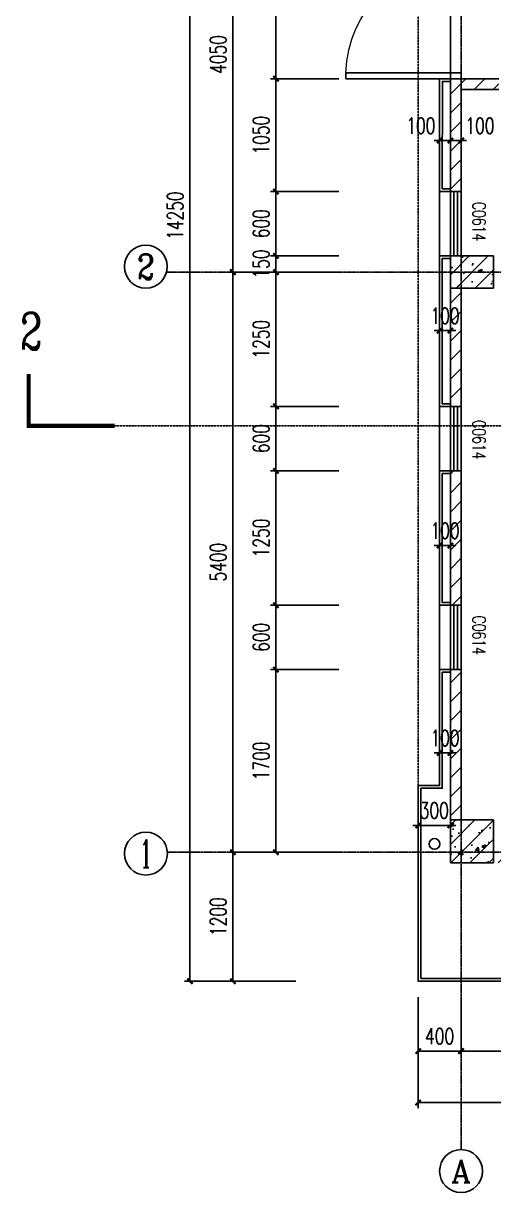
# Model space of a CAD drawing. Extents: x -954573 to 446329, y 489853 to 1226784.
# Drawn here: x -116529 to -112152, y 707101 to 717985 of the extents above; entities that cross this region are included whole.
import ezdxf
from ezdxf.enums import TextEntityAlignment as Align

# ---------------------------------------------------------------- set-up
doc = ezdxf.new("R2010")
doc.units = 0
doc.header["$LTSCALE"] = 10
doc.header["$MEASUREMENT"] = 0
doc.linetypes.add('10平面$0$DOTE', pattern=[2.42, 2, -0.2, 0.02, -0.2])
doc.linetypes.add('10平面$1$DASH', pattern=[0.35, 0.25, -0.1])
doc.layers.get('Defpoints').update_dxf_attribs({"color": 210})
for name, color, linetype in [('10平面$0$A-AXIS-D', 8, 'Continuous'), ('10平面$0$A-AXIS-DOTE', 8, '10平面$0$DOTE'), ('10平面$0$A-AXIS-DP', 8, 'Continuous'), ('10平面$0$A-AXIS-SYMB', 8, 'Continuous'), ('10平面$0$A-CURTAIN', 8, 'Continuous'), ('10平面$0$A-DRAIN', 8, 'Continuous'), ('10平面$0$A-LIN-V', 8, 'Continuous'), ('10平面$0$A-TEXT', 8, 'Continuous'), ('10平面$0$A-WINDOW', 8, 'Continuous'), ('10平面$0$AS-COLN', 8, 'Continuous'), ('10平面$0$AS-WALL', 8, 'Continuous'), ('10平面$0$PUB_HATCH', 8, 'Continuous'), ('10平面$0$PUB_TEXT', 8, 'Continuous'), ('A-LIN-V', 9, 'Continuous')]:
    doc.layers.add(name, color=color, linetype=linetype)
doc.styles.add('10平面$0$_TCH_AXIS', font='COMPLEX', dxfattribs={"bigfont": 'GBCBIG'})
doc.styles.add('10平面$0$_TCH_DIM_T3', font='SIMPLEX', dxfattribs={"width": 0.705882, "bigfont": 'GBCBIG'})
doc.styles.add('10平面$0$_TCH_LABEL', font='COMPLEX', dxfattribs={"bigfont": 'GBCBIG'})
doc.styles.add('10平面$0$_TCH_SPACE', font='SIMPLEX', dxfattribs={"height": 5, "bigfont": 'GBCBIG'})
doc.dimstyles.new('10平面$0$_TCH_ARCH&&50', dxfattribs={"dimtxt": 148.75, "dimasz": 50, "dimexe": 50, "dimexo": 50, "dimgap": 63.125, "dimtad": 1, "dimdec": 0, "dimzin": 0, "dimdsep": 46, "dimtxsty": '10平面$0$_TCH_DIM_T3', "dimblk": '10平面$0$_ArchTick', "dimcen": 0.09, "dimclrt": 7, "dimazin": 2, "dimtfac": 1, "dimtdec": 0, "dimtix": 1, "dimtmove": 2, "dimatfit": 3, "dimfxl": 0, "dimtolj": 1, "dimtzin": 0, "dimarcsym": 0})
pattern_1 = [(45, (0, 89.76), (-88.388383, 88.388383), [])]
pattern_2 = [(45, (0, 0), (-88.388348, 88.388348), []), (50, (0, 0), (358.63009, -31.37607), [37.5, -412.5]), (355, (0, 0), (-69.37567, 376.09607), [30, -330]), (100.4514, (29.9, -2.6), (289.2547, 344.71977), [31.8701, -350.57106]), (46.1842, (0, 100), (533.62052, -82.7595), [56.25, -618.75]), (96.6356, (44.47, 93.1), (467.33135, 487.05894), [47.80514, -525.8565]), (351.1842, (0, 100), (467.33097, 487.0593), [45, -495]), (21, (50, 75), (298.45353, -201.30945), [37.5, -412.5]), (326, (50, 75), (121.65767, 362.57502), [30, -330]), (71.4514, (74.87, 58.22), (420.11131, 161.26525), [31.8701, -350.57106]), (37.5, (0, 0), (6.079928, 166.446927), [0, -326, 0, -335, 0, -331.25]), (7.5, (0, 0), (131.53477, 197.205856), [0, -191, 0, -318.5, 0, -126.25]), (327.5, (-111.5, 0), (266.911218, -11.277436), [0, -125, 0, -390, 0, -517.5]), (317.5, (-161.5, 0), (291.593085, 50.05249), [0, -162.5, 0, -259, 0, -367.5])]

# ---------------------------------------------------------------- blocks, each defined once
blk = doc.blocks.new('10平面$0$_ArchTick')
at = {"color": 0, "linetype": 'ByBlock', "const_width": 0.4}
blk.add_lwpolyline([(-0.5, -0.5), (0.5, 0.5)], dxfattribs=at)
blk = doc.blocks.new('*D3125')
at = {"layer": '10平面$0$A-AXIS-D', "color": 0, "lineweight": -2}
for p, q in [((106744, -94550), (106108, -94550)), ((106158, -95750), (106158, -94550)), ((106744, -95750), (106108, -95750))]:
    blk.add_line(p, q, dxfattribs=at)
at = {"layer": 'Defpoints', "color": 0}
for p in [(106158, -94550), (106794, -94550), (106794, -95750)]:
    blk.add_point(p, dxfattribs=at)
at = {"layer": '10平面$0$A-AXIS-D', "color": 0, "lineweight": -2, "xscale": 50, "yscale": 50, "zscale": 50}
for p, rotation in [((106158, -94550), 90), ((106158, -95750), 270)]:
    blk.add_blockref('10平面$0$_ArchTick', p, dxfattribs=dict(at, rotation=rotation))
at = {"layer": '10平面$0$A-AXIS-D', "color": 7, "insert": (106021, -95150), "char_height": 148.8, "attachment_point": 5, "rotation": 90, "style": '10平面$0$_TCH_DIM_T3'}
blk.add_mtext('\\A1;1200', dxfattribs=at)
blk = doc.blocks.new('*D3126')
at = {"layer": '10平面$0$A-AXIS-D', "color": 0, "lineweight": -2}
for p, q in [((106744, -89150), (106108, -89150)), ((106158, -94550), (106158, -89150)), ((106744, -94550), (106108, -94550))]:
    blk.add_line(p, q, dxfattribs=at)
at = {"layer": 'Defpoints', "color": 0}
for p in [(106158, -89150), (106794, -89150), (106794, -94550)]:
    blk.add_point(p, dxfattribs=at)
at = {"layer": '10平面$0$A-AXIS-D', "color": 0, "lineweight": -2, "xscale": 50, "yscale": 50, "zscale": 50}
for p, rotation in [((106158, -89150), 90), ((106158, -94550), 270)]:
    blk.add_blockref('10平面$0$_ArchTick', p, dxfattribs=dict(at, rotation=rotation))
at = {"layer": '10平面$0$A-AXIS-D', "color": 7, "insert": (106021, -91850), "char_height": 148.8, "attachment_point": 5, "rotation": 90, "style": '10平面$0$_TCH_DIM_T3'}
blk.add_mtext('\\A1;5400', dxfattribs=at)
blk = doc.blocks.new('*D3127')
at = {"layer": '10平面$0$A-AXIS-D', "color": 0, "lineweight": -2}
for p, q in [((106744, -85100), (106108, -85100)), ((106158, -89150), (106158, -85100)), ((106744, -89150), (106108, -89150))]:
    blk.add_line(p, q, dxfattribs=at)
at = {"layer": 'Defpoints', "color": 0}
for p in [(106158, -85100), (106794, -85100), (106794, -89150)]:
    blk.add_point(p, dxfattribs=at)
at = {"layer": '10平面$0$A-AXIS-D', "color": 0, "lineweight": -2, "xscale": 50, "yscale": 50, "zscale": 50}
for p, rotation in [((106158, -85100), 90), ((106158, -89150), 270)]:
    blk.add_blockref('10平面$0$_ArchTick', p, dxfattribs=dict(at, rotation=rotation))
at = {"layer": '10平面$0$A-AXIS-D', "color": 7, "insert": (106021, -87125), "char_height": 148.8, "attachment_point": 5, "rotation": 90, "style": '10平面$0$_TCH_DIM_T3'}
blk.add_mtext('\\A1;4050', dxfattribs=at)
blk = doc.blocks.new('*D3130')
at = {"layer": '10平面$0$A-AXIS-D', "color": 0, "lineweight": -2}
for p, q in [((108282, -95900), (108282, -96451)), ((113082, -95900), (113082, -96451)), ((108282, -96401), (113082, -96401))]:
    blk.add_line(p, q, dxfattribs=at)
at = {"layer": 'Defpoints', "color": 0}
for p in [(108282, -95850), (113082, -95850), (113082, -96401)]:
    blk.add_point(p, dxfattribs=at)
at = {"layer": '10平面$0$A-AXIS-D', "color": 0, "lineweight": -2, "xscale": 50, "yscale": 50, "zscale": 50, "rotation": 180}
blk.add_blockref('10平面$0$_ArchTick', (108282, -96401), dxfattribs=at)
at = {"layer": '10平面$0$A-AXIS-D', "color": 0, "lineweight": -2, "xscale": 50, "yscale": 50, "zscale": 50}
blk.add_blockref('10平面$0$_ArchTick', (113082, -96401), dxfattribs=at)
at = {"layer": '10平面$0$A-AXIS-D', "color": 7, "insert": (110682, -96263), "char_height": 148.8, "attachment_point": 5, "style": '10平面$0$_TCH_DIM_T3'}
blk.add_mtext('\\A1;4800', dxfattribs=at)
blk = doc.blocks.new('*D3131')
at = {"layer": '10平面$0$A-AXIS-D', "color": 0, "lineweight": -2}
for p, q in [((107882, -95900), (107882, -96451)), ((108282, -95900), (108282, -96451)), ((107882, -96401), (108282, -96401))]:
    blk.add_line(p, q, dxfattribs=at)
at = {"layer": 'Defpoints', "color": 0}
for p in [(107882, -95850), (108282, -95850), (108282, -96401)]:
    blk.add_point(p, dxfattribs=at)
at = {"layer": '10平面$0$A-AXIS-D', "color": 0, "lineweight": -2, "xscale": 50, "yscale": 50, "zscale": 50, "rotation": 180}
blk.add_blockref('10平面$0$_ArchTick', (107882, -96401), dxfattribs=at)
at = {"layer": '10平面$0$A-AXIS-D', "color": 0, "lineweight": -2, "xscale": 50, "yscale": 50, "zscale": 50}
blk.add_blockref('10平面$0$_ArchTick', (108282, -96401), dxfattribs=at)
at = {"layer": '10平面$0$A-AXIS-D', "color": 7, "insert": (108082, -96263), "char_height": 148.8, "attachment_point": 5, "style": '10平面$0$_TCH_DIM_T3'}
blk.add_mtext('\\A1;400', dxfattribs=at)
blk = doc.blocks.new('*D3132')
at = {"layer": '10平面$0$A-AXIS-D', "color": 0, "lineweight": -2}
for p, q in [((107882, -95900), (107882, -96931)), ((113482, -95900), (113482, -96931)), ((107882, -96881), (113482, -96881))]:
    blk.add_line(p, q, dxfattribs=at)
at = {"layer": 'Defpoints', "color": 0}
for p in [(107882, -95850), (113482, -95850), (113482, -96881)]:
    blk.add_point(p, dxfattribs=at)
at = {"layer": '10平面$0$A-AXIS-D', "color": 0, "lineweight": -2, "xscale": 50, "yscale": 50, "zscale": 50, "rotation": 180}
blk.add_blockref('10平面$0$_ArchTick', (107882, -96881), dxfattribs=at)
at = {"layer": '10平面$0$A-AXIS-D', "color": 0, "lineweight": -2, "xscale": 50, "yscale": 50, "zscale": 50}
blk.add_blockref('10平面$0$_ArchTick', (113482, -96881), dxfattribs=at)
at = {"layer": '10平面$0$A-AXIS-D', "color": 7, "insert": (110682, -96743), "char_height": 148.8, "attachment_point": 5, "style": '10平面$0$_TCH_DIM_T3'}
blk.add_mtext('\\A1;5600', dxfattribs=at)
blk = doc.blocks.new('*D3133')
at = {"layer": '10平面$0$A-AXIS-D', "color": 0, "lineweight": -2}
for p, q in [((106744, -81500), (105708, -81500)), ((105758, -95750), (105758, -81500)), ((106744, -95750), (105708, -95750))]:
    blk.add_line(p, q, dxfattribs=at)
at = {"layer": 'Defpoints', "color": 0}
for p in [(105758, -81500), (106794, -81500), (106794, -95750)]:
    blk.add_point(p, dxfattribs=at)
at = {"layer": '10平面$0$A-AXIS-D', "color": 0, "lineweight": -2, "xscale": 50, "yscale": 50, "zscale": 50}
for p, rotation in [((105758, -81500), 90), ((105758, -95750), 270)]:
    blk.add_blockref('10平面$0$_ArchTick', p, dxfattribs=dict(at, rotation=rotation))
at = {"layer": '10平面$0$A-AXIS-D', "color": 7, "insert": (105621, -88625), "char_height": 148.8, "attachment_point": 5, "rotation": 90, "style": '10平面$0$_TCH_DIM_T3'}
blk.add_mtext('\\A1;14250', dxfattribs=at)
blk = doc.blocks.new('*D3286')
at = {"layer": '10平面$0$A-AXIS-DP', "color": 0, "lineweight": -2}
for p, q in [((-112854, 608770), (-112904, 608770)), ((-112854, 608650), (-112854, 608820)), ((-112854, 608770), (-112554, 608770)), ((-112554, 608650), (-112554, 608820)), ((-112554, 608770), (-112504, 608770))]:
    blk.add_line(p, q, dxfattribs=at)
at = {"layer": 'Defpoints', "color": 0}
for p in [(-112554, 608770), (-112854, 608600), (-112554, 608600)]:
    blk.add_point(p, dxfattribs=at)
at = {"layer": '10平面$0$A-AXIS-DP', "color": 0, "lineweight": -2, "xscale": 50, "yscale": 50, "zscale": 50}
blk.add_blockref('10平面$0$_ArchTick', (-112854, 608770), dxfattribs=at)
at = {"layer": '10平面$0$A-AXIS-DP', "color": 0, "lineweight": -2, "xscale": 50, "yscale": 50, "zscale": 50, "rotation": 180}
blk.add_blockref('10平面$0$_ArchTick', (-112554, 608770), dxfattribs=at)
at = {"layer": '10平面$0$A-AXIS-DP', "color": 7, "insert": (-112704, 608908), "char_height": 148.8, "attachment_point": 5, "style": '10平面$0$_TCH_DIM_T3'}
blk.add_mtext('\\A1;300', dxfattribs=at)
blk = doc.blocks.new('*D3288')
at = {"layer": '10平面$0$A-AXIS-DP', "color": 0, "lineweight": -2}
for p, q in [((-112654, 613517), (-112654, 613325)), ((-112554, 613517), (-112554, 613325)), ((-112654, 613375), (-112704, 613375)), ((-112654, 613375), (-112554, 613375)), ((-112554, 613375), (-112504, 613375))]:
    blk.add_line(p, q, dxfattribs=at)
at = {"layer": 'Defpoints', "color": 0}
for p in [(-112654, 613567), (-112554, 613567), (-112554, 613375)]:
    blk.add_point(p, dxfattribs=at)
at = {"layer": '10平面$0$A-AXIS-DP', "color": 0, "lineweight": -2, "xscale": 50, "yscale": 50, "zscale": 50}
blk.add_blockref('10平面$0$_ArchTick', (-112654, 613375), dxfattribs=at)
at = {"layer": '10平面$0$A-AXIS-DP', "color": 0, "lineweight": -2, "xscale": 50, "yscale": 50, "zscale": 50, "rotation": 180}
blk.add_blockref('10平面$0$_ArchTick', (-112554, 613375), dxfattribs=at)
at = {"layer": '10平面$0$A-AXIS-DP', "color": 7, "insert": (-112604, 613513), "char_height": 148.8, "attachment_point": 5, "style": '10平面$0$_TCH_DIM_T3'}
blk.add_mtext('\\A1;100', dxfattribs=at)
blk = doc.blocks.new('*D3289')
at = {"layer": '10平面$0$A-AXIS-DP', "color": 0, "lineweight": -2}
for p, q in [((-112554, 615287), (-112554, 615095)), ((-112454, 615287), (-112454, 615095)), ((-112554, 615145), (-112604, 615145)), ((-112554, 615145), (-112454, 615145)), ((-112454, 615145), (-112404, 615145))]:
    blk.add_line(p, q, dxfattribs=at)
at = {"layer": 'Defpoints', "color": 0}
for p in [(-112554, 615337), (-112454, 615337), (-112454, 615145)]:
    blk.add_point(p, dxfattribs=at)
at = {"layer": '10平面$0$A-AXIS-DP', "color": 0, "lineweight": -2, "xscale": 50, "yscale": 50, "zscale": 50}
blk.add_blockref('10平面$0$_ArchTick', (-112554, 615145), dxfattribs=at)
at = {"layer": '10平面$0$A-AXIS-DP', "color": 0, "lineweight": -2, "xscale": 50, "yscale": 50, "zscale": 50, "rotation": 180}
blk.add_blockref('10平面$0$_ArchTick', (-112454, 615145), dxfattribs=at)
at = {"layer": '10平面$0$A-AXIS-DP', "color": 7, "insert": (-112279, 615283), "char_height": 148.8, "attachment_point": 5, "style": '10平面$0$_TCH_DIM_T3'}
blk.add_mtext('\\A1;100', dxfattribs=at)
blk = doc.blocks.new('*D3290')
at = {"layer": '10平面$0$A-AXIS-DP', "color": 0, "lineweight": -2}
for p, q in [((-112654, 615287), (-112654, 615095)), ((-112554, 615287), (-112554, 615095)), ((-112654, 615145), (-112704, 615145)), ((-112654, 615145), (-112554, 615145)), ((-112554, 615145), (-112504, 615145))]:
    blk.add_line(p, q, dxfattribs=at)
at = {"layer": 'Defpoints', "color": 0}
for p in [(-112654, 615337), (-112554, 615337), (-112554, 615145)]:
    blk.add_point(p, dxfattribs=at)
at = {"layer": '10平面$0$A-AXIS-DP', "color": 0, "lineweight": -2, "xscale": 50, "yscale": 50, "zscale": 50}
blk.add_blockref('10平面$0$_ArchTick', (-112654, 615145), dxfattribs=at)
at = {"layer": '10平面$0$A-AXIS-DP', "color": 0, "lineweight": -2, "xscale": 50, "yscale": 50, "zscale": 50, "rotation": 180}
blk.add_blockref('10平面$0$_ArchTick', (-112554, 615145), dxfattribs=at)
at = {"layer": '10平面$0$A-AXIS-DP', "color": 7, "insert": (-112829, 615283), "char_height": 148.8, "attachment_point": 5, "style": '10平面$0$_TCH_DIM_T3'}
blk.add_mtext('\\A1;100', dxfattribs=at)
blk = doc.blocks.new('*D3291')
at = {"layer": '10平面$0$A-AXIS-DP', "color": 0, "lineweight": -2}
for p, q in [((-113592, 610220), (-114228, 610220)), ((-114178, 608520), (-114178, 610220)), ((-113592, 608520), (-114228, 608520))]:
    blk.add_line(p, q, dxfattribs=at)
at = {"layer": 'Defpoints', "color": 0}
for p in [(-114178, 610220), (-113542, 610220), (-113542, 608520)]:
    blk.add_point(p, dxfattribs=at)
at = {"layer": '10平面$0$A-AXIS-DP', "color": 0, "lineweight": -2, "xscale": 50, "yscale": 50, "zscale": 50}
for p, rotation in [((-114178, 610220), 90), ((-114178, 608520), 270)]:
    blk.add_blockref('10平面$0$_ArchTick', p, dxfattribs=dict(at, rotation=rotation))
at = {"layer": '10平面$0$A-AXIS-DP', "color": 7, "insert": (-114316, 609370), "char_height": 148.8, "attachment_point": 5, "rotation": 90, "style": '10平面$0$_TCH_DIM_T3'}
blk.add_mtext('\\A1;1700', dxfattribs=at)
blk = doc.blocks.new('*D3292')
at = {"layer": '10平面$0$A-AXIS-DP', "color": 0, "lineweight": -2}
for p, q in [((-113592, 610820), (-114228, 610820)), ((-114178, 610220), (-114178, 610820)), ((-113592, 610220), (-114228, 610220))]:
    blk.add_line(p, q, dxfattribs=at)
at = {"layer": 'Defpoints', "color": 0}
for p in [(-114178, 610820), (-113542, 610820), (-113542, 610220)]:
    blk.add_point(p, dxfattribs=at)
at = {"layer": '10平面$0$A-AXIS-DP', "color": 0, "lineweight": -2, "xscale": 50, "yscale": 50, "zscale": 50}
for p, rotation in [((-114178, 610820), 90), ((-114178, 610220), 270)]:
    blk.add_blockref('10平面$0$_ArchTick', p, dxfattribs=dict(at, rotation=rotation))
at = {"layer": '10平面$0$A-AXIS-DP', "color": 7, "insert": (-114316, 610520), "char_height": 148.8, "attachment_point": 5, "rotation": 90, "style": '10平面$0$_TCH_DIM_T3'}
blk.add_mtext('\\A1;600', dxfattribs=at)
blk = doc.blocks.new('*D3293')
at = {"layer": '10平面$0$A-AXIS-DP', "color": 0, "lineweight": -2}
for p, q in [((-113592, 612070), (-114228, 612070)), ((-114178, 610820), (-114178, 612070)), ((-113592, 610820), (-114228, 610820))]:
    blk.add_line(p, q, dxfattribs=at)
at = {"layer": 'Defpoints', "color": 0}
for p in [(-114178, 612070), (-113542, 612070), (-113542, 610820)]:
    blk.add_point(p, dxfattribs=at)
at = {"layer": '10平面$0$A-AXIS-DP', "color": 0, "lineweight": -2, "xscale": 50, "yscale": 50, "zscale": 50}
for p, rotation in [((-114178, 612070), 90), ((-114178, 610820), 270)]:
    blk.add_blockref('10平面$0$_ArchTick', p, dxfattribs=dict(at, rotation=rotation))
at = {"layer": '10平面$0$A-AXIS-DP', "color": 7, "insert": (-114316, 611445), "char_height": 148.8, "attachment_point": 5, "rotation": 90, "style": '10平面$0$_TCH_DIM_T3'}
blk.add_mtext('\\A1;1250', dxfattribs=at)
blk = doc.blocks.new('*D3294')
at = {"layer": '10平面$0$A-AXIS-DP', "color": 0, "lineweight": -2}
for p, q in [((-113592, 612670), (-114228, 612670)), ((-114178, 612070), (-114178, 612670)), ((-113592, 612070), (-114228, 612070))]:
    blk.add_line(p, q, dxfattribs=at)
at = {"layer": 'Defpoints', "color": 0}
for p in [(-114178, 612670), (-113542, 612670), (-113542, 612070)]:
    blk.add_point(p, dxfattribs=at)
at = {"layer": '10平面$0$A-AXIS-DP', "color": 0, "lineweight": -2, "xscale": 50, "yscale": 50, "zscale": 50}
for p, rotation in [((-114178, 612670), 90), ((-114178, 612070), 270)]:
    blk.add_blockref('10平面$0$_ArchTick', p, dxfattribs=dict(at, rotation=rotation))
at = {"layer": '10平面$0$A-AXIS-DP', "color": 7, "insert": (-114316, 612370), "char_height": 148.8, "attachment_point": 5, "rotation": 90, "style": '10平面$0$_TCH_DIM_T3'}
blk.add_mtext('\\A1;600', dxfattribs=at)
blk = doc.blocks.new('*D3295')
at = {"layer": '10平面$0$A-AXIS-DP', "color": 0, "lineweight": -2}
for p, q in [((-113592, 613920), (-114228, 613920)), ((-114178, 612670), (-114178, 613920)), ((-113592, 612670), (-114228, 612670))]:
    blk.add_line(p, q, dxfattribs=at)
at = {"layer": 'Defpoints', "color": 0}
for p in [(-114178, 613920), (-113542, 613920), (-113542, 612670)]:
    blk.add_point(p, dxfattribs=at)
at = {"layer": '10平面$0$A-AXIS-DP', "color": 0, "lineweight": -2, "xscale": 50, "yscale": 50, "zscale": 50}
for p, rotation in [((-114178, 613920), 90), ((-114178, 612670), 270)]:
    blk.add_blockref('10平面$0$_ArchTick', p, dxfattribs=dict(at, rotation=rotation))
at = {"layer": '10平面$0$A-AXIS-DP', "color": 7, "insert": (-114316, 613295), "char_height": 148.8, "attachment_point": 5, "rotation": 90, "style": '10平面$0$_TCH_DIM_T3'}
blk.add_mtext('\\A1;1250', dxfattribs=at)
blk = doc.blocks.new('*D3296')
at = {"layer": '10平面$0$A-AXIS-DP', "color": 0, "lineweight": -2}
for p, q in [((-113592, 614070), (-114228, 614070)), ((-114178, 614070), (-114178, 614120)), ((-114178, 613920), (-114178, 614070)), ((-113592, 613920), (-114228, 613920)), ((-114178, 613920), (-114178, 613870))]:
    blk.add_line(p, q, dxfattribs=at)
at = {"layer": 'Defpoints', "color": 0}
for p in [(-114178, 614070), (-113542, 614070), (-113542, 613920)]:
    blk.add_point(p, dxfattribs=at)
at = {"layer": '10平面$0$A-AXIS-DP', "color": 0, "lineweight": -2, "xscale": 50, "yscale": 50, "zscale": 50}
for p, rotation in [((-114178, 614070), 270), ((-114178, 613920), 90)]:
    blk.add_blockref('10平面$0$_ArchTick', p, dxfattribs=dict(at, rotation=rotation))
at = {"layer": '10平面$0$A-AXIS-DP', "color": 7, "insert": (-114316, 613995), "char_height": 148.8, "attachment_point": 5, "rotation": 90, "style": '10平面$0$_TCH_DIM_T3'}
blk.add_mtext('\\A1;150', dxfattribs=at)
blk = doc.blocks.new('*D3297')
at = {"layer": '10平面$0$A-AXIS-DP', "color": 0, "lineweight": -2}
for p, q in [((-113592, 614670), (-114228, 614670)), ((-114178, 614070), (-114178, 614670)), ((-113592, 614070), (-114228, 614070))]:
    blk.add_line(p, q, dxfattribs=at)
at = {"layer": 'Defpoints', "color": 0}
for p in [(-114178, 614670), (-113542, 614670), (-113542, 614070)]:
    blk.add_point(p, dxfattribs=at)
at = {"layer": '10平面$0$A-AXIS-DP', "color": 0, "lineweight": -2, "xscale": 50, "yscale": 50, "zscale": 50}
for p, rotation in [((-114178, 614670), 90), ((-114178, 614070), 270)]:
    blk.add_blockref('10平面$0$_ArchTick', p, dxfattribs=dict(at, rotation=rotation))
at = {"layer": '10平面$0$A-AXIS-DP', "color": 7, "insert": (-114316, 614370), "char_height": 148.8, "attachment_point": 5, "rotation": 90, "style": '10平面$0$_TCH_DIM_T3'}
blk.add_mtext('\\A1;600', dxfattribs=at)
blk = doc.blocks.new('*D3298')
at = {"layer": '10平面$0$A-AXIS-DP', "color": 0, "lineweight": -2}
for p, q in [((-113592, 615720), (-114228, 615720)), ((-114178, 614670), (-114178, 615720)), ((-113592, 614670), (-114228, 614670))]:
    blk.add_line(p, q, dxfattribs=at)
at = {"layer": 'Defpoints', "color": 0}
for p in [(-114178, 615720), (-113542, 615720), (-113542, 614670)]:
    blk.add_point(p, dxfattribs=at)
at = {"layer": '10平面$0$A-AXIS-DP', "color": 0, "lineweight": -2, "xscale": 50, "yscale": 50, "zscale": 50}
for p, rotation in [((-114178, 615720), 90), ((-114178, 614670), 270)]:
    blk.add_blockref('10平面$0$_ArchTick', p, dxfattribs=dict(at, rotation=rotation))
at = {"layer": '10平面$0$A-AXIS-DP', "color": 7, "insert": (-114316, 615195), "char_height": 148.8, "attachment_point": 5, "rotation": 90, "style": '10平面$0$_TCH_DIM_T3'}
blk.add_mtext('\\A1;1050', dxfattribs=at)
blk = doc.blocks.new('*D3299')
at = {"layer": '10平面$0$A-AXIS-DP', "color": 0, "lineweight": -2}
for p, q in [((-113592, 617970), (-114228, 617970)), ((-114178, 615720), (-114178, 617970)), ((-113592, 615720), (-114228, 615720))]:
    blk.add_line(p, q, dxfattribs=at)
at = {"layer": 'Defpoints', "color": 0}
for p in [(-114178, 617970), (-113542, 617970), (-113542, 615720)]:
    blk.add_point(p, dxfattribs=at)
at = {"layer": '10平面$0$A-AXIS-DP', "color": 0, "lineweight": -2, "xscale": 50, "yscale": 50, "zscale": 50}
for p, rotation in [((-114178, 617970), 90), ((-114178, 615720), 270)]:
    blk.add_blockref('10平面$0$_ArchTick', p, dxfattribs=dict(at, rotation=rotation))
at = {"layer": '10平面$0$A-AXIS-DP', "color": 7, "insert": (-114316, 616845), "char_height": 148.8, "attachment_point": 5, "rotation": 90, "style": '10平面$0$_TCH_DIM_T3'}
blk.add_mtext('\\A1;2250', dxfattribs=at)
blk = doc.blocks.new('*D3312')
at = {"layer": '10平面$0$A-AXIS-DP', "color": 0, "lineweight": -2}
for p, q in [((-112654, 611517), (-112654, 611325)), ((-112554, 611517), (-112554, 611325)), ((-112654, 611375), (-112704, 611375)), ((-112654, 611375), (-112554, 611375)), ((-112554, 611375), (-112504, 611375))]:
    blk.add_line(p, q, dxfattribs=at)
at = {"layer": 'Defpoints', "color": 0}
for p in [(-112654, 611567), (-112554, 611567), (-112554, 611375)]:
    blk.add_point(p, dxfattribs=at)
at = {"layer": '10平面$0$A-AXIS-DP', "color": 0, "lineweight": -2, "xscale": 50, "yscale": 50, "zscale": 50}
blk.add_blockref('10平面$0$_ArchTick', (-112654, 611375), dxfattribs=at)
at = {"layer": '10平面$0$A-AXIS-DP', "color": 0, "lineweight": -2, "xscale": 50, "yscale": 50, "zscale": 50, "rotation": 180}
blk.add_blockref('10平面$0$_ArchTick', (-112554, 611375), dxfattribs=at)
at = {"layer": '10平面$0$A-AXIS-DP', "color": 7, "insert": (-112604, 611513), "char_height": 148.8, "attachment_point": 5, "style": '10平面$0$_TCH_DIM_T3'}
blk.add_mtext('\\A1;100', dxfattribs=at)
blk = doc.blocks.new('*D3313')
at = {"layer": '10平面$0$A-AXIS-DP', "color": 0, "lineweight": -2}
for p, q in [((-112654, 609587), (-112654, 609395)), ((-112554, 609587), (-112554, 609395)), ((-112654, 609445), (-112704, 609445)), ((-112654, 609445), (-112554, 609445)), ((-112554, 609445), (-112504, 609445))]:
    blk.add_line(p, q, dxfattribs=at)
at = {"layer": 'Defpoints', "color": 0}
for p in [(-112654, 609637), (-112554, 609637), (-112554, 609445)]:
    blk.add_point(p, dxfattribs=at)
at = {"layer": '10平面$0$A-AXIS-DP', "color": 0, "lineweight": -2, "xscale": 50, "yscale": 50, "zscale": 50}
blk.add_blockref('10平面$0$_ArchTick', (-112654, 609445), dxfattribs=at)
at = {"layer": '10平面$0$A-AXIS-DP', "color": 0, "lineweight": -2, "xscale": 50, "yscale": 50, "zscale": 50, "rotation": 180}
blk.add_blockref('10平面$0$_ArchTick', (-112554, 609445), dxfattribs=at)
at = {"layer": '10平面$0$A-AXIS-DP', "color": 7, "insert": (-112604, 609583), "char_height": 148.8, "attachment_point": 5, "style": '10平面$0$_TCH_DIM_T3'}
blk.add_mtext('\\A1;100', dxfattribs=at)
blk = doc.blocks.new('10平面$0$$DorLib2D$00000001')
for p, q in [((0.45, 0.975), (0.5, 0.975)), ((0.45, 0), (0.45, 0.975)), ((0.5, 0), (0.5, 0.975)), ((0.5, 0), (0.45, 0))]:
    blk.add_line(p, q)
at = {"lineweight": 13}
blk.add_arc((0.475, 0), 0.975, 91.46928, 180, dxfattribs=at)
blk = doc.blocks.new('10平面$0$dote')
at = {"layer": '10平面$0$A-AXIS-D'}
for centre in [(105347.2, -89099.1), (105347.6, -94562.4), (108282.2, -97518.5)]:
    blk.add_circle(centre, 200, dxfattribs=at)
at = {"layer": '10平面$0$A-AXIS-DOTE'}
for p, q in [((108282.2, -97318.5), (108282.2, -80060.8)), ((105547.2, -89149.7), (114434.2, -89149.7)), ((105547.2, -94549.7), (114434.2, -94549.7))]:
    blk.add_line(p, q, dxfattribs=at)
at = {"layer": '10平面$0$PUB_TEXT', "style": '10平面$0$_TCH_AXIS'}
for s, height, p, p2 in [('2', 233, (105269.5, -89215.5), (105424.8, -89215.5)), ('1', 257.4, (105292.4, -94691.1), (105402.7, -94691.1)), ('A', 212.6, (108191.1, -97624.8), (108373.3, -97624.8))]:
    blk.add_text(s, height=height, dxfattribs=at).set_placement(p, p2, align=Align.FIT)
at = {"layer": '10平面$0$A-AXIS-D'}
for p1, p2, distance, picture, middle in [((106794.2, -95749.7), (106794.2, -81500), 1036, '*D3133', (105620.7, -88624.8)), ((106794.2, -89149.7), (106794.2, -85100), 636, '*D3127', (106020.7, -87124.8)), ((106794.2, -94549.7), (106794.2, -89149.7), 636, '*D3126', (106020.7, -91849.7)), ((106794.2, -95749.7), (106794.2, -94549.7), 636, '*D3125', (106020.7, -95149.7)), ((107882.2, -95849.7), (108282.2, -95849.7), -551.1, '*D3131', (108082.2, -96263.2)), ((107882.2, -95849.7), (113482.2, -95849.7), -1031.1, '*D3132', (110682.2, -96743.2)), ((108282.2, -95849.7), (113082.2, -95849.7), -551.1, '*D3130', (110682.2, -96263.2))]:
    dim = blk.add_aligned_dim(p1=p1, p2=p2, distance=distance, dimstyle='10平面$0$_TCH_ARCH&&50', dxfattribs=at)
    dim.commit()
    dim.dimension.update_dxf_attribs({"geometry": picture, "text_midpoint": middle})
blk = doc.blocks.new('10平面$0$42342343')
at = {"layer": '10平面$0$PUB_HATCH'}
h = blk.add_hatch(dxfattribs=at)
h.set_pattern_fill('普通砖', color=256, scale=50, style=0)
h.set_pattern_definition(pattern_1)
h.paths.add_polyline_path([(-112554.3, 615720.3), (-112554.2, 614670.3), (-112454.2, 614670.3), (-112454.3, 615720.3)])
h = blk.add_hatch(dxfattribs=at)
h.set_pattern_fill('钢筋混凝土', color=256, scale=50, style=0)
h.set_pattern_definition(pattern_2)
h.paths.add_polyline_path([(-112554.2, 614070.3), (-112554.2, 613770.3), (-112154.2, 613770.3), (-112154.2, 614070.3)])
h = blk.add_hatch(dxfattribs=at)
h.set_pattern_fill('普通砖', color=256, scale=50, style=0)
h.set_pattern_definition(pattern_1)
h.paths.add_polyline_path([(-112454.2, 613770.3), (-112554.2, 613770.3), (-112554.2, 612670.3), (-112454.2, 612670.3)])
h = blk.add_hatch(dxfattribs=at)
h.set_pattern_fill('普通砖', color=256, scale=50, style=0)
h.set_pattern_definition(pattern_1)
h.paths.add_polyline_path([(-112454.2, 610820.3), (-112454.2, 612070.3), (-112554.2, 612070.3), (-112554.2, 610820.3)])
h = blk.add_hatch(dxfattribs=at)
h.set_pattern_fill('普通砖', color=256, scale=50, style=0)
h.set_pattern_definition(pattern_1)
h.paths.add_polyline_path([(-112554.2, 608820.3), (-112454.2, 608820.3), (-112454.2, 610220.3), (-112554.2, 610220.3)])
h = blk.add_hatch(dxfattribs=at)
h.set_pattern_fill('钢筋混凝土', color=256, scale=50, style=0)
h.set_pattern_definition(pattern_2)
h.paths.add_polyline_path([(-112554.2, 608820.3), (-112554.2, 608420.3), (-112151.7, 608420.3), (-112151.7, 608820.3)])
h = blk.add_hatch(dxfattribs=at)
h.set_pattern_fill('普通砖', color=256, scale=50, style=0)
h.set_pattern_definition(pattern_1)
h.paths.add_polyline_path([(-112151.7, 608520.3), (-112151.7, 608420.3), (-109104.2, 608420.3), (-109104.2, 608487), (-109154.2, 608520.3)])
at = {"layer": '10平面$0$A-AXIS-SYMB', "linetype": '10平面$1$DASH'}
blk.add_line((-105630, 612490), (-115680, 612490), dxfattribs=at)
at = {"layer": '10平面$0$A-AXIS-SYMB', "const_width": 40}
blk.add_lwpolyline([(-116480, 612970), (-116480, 612490), (-115680, 612490)], dxfattribs=at)
at = {"layer": '10平面$0$A-CURTAIN'}
for p, q in [((-112554.2, 610220.3), (-112654.2, 610220.3)), ((-112554.2, 610195.3), (-112629.2, 610195.3))]:
    blk.add_line(p, q, dxfattribs=at)
for points in [[(-112554.2, 614670.3), (-112654.2, 614670.3), (-112653.9, 615720.3), (-112553.9, 615720.3)], [(-112554.2, 614695.3), (-112629.2, 614695.3), (-112628.9, 615695.3), (-112553.9, 615695.3)], [(-112554.1, 612670.3), (-112654.1, 612670.3), (-112654.1, 614070.3), (-112554.1, 614070.3)], [(-112554.1, 612695.3), (-112629.1, 612695.3), (-112629.1, 614045.3), (-112554.1, 614045.3)], [(-112554.2, 610820.3), (-112654.2, 610820.3), (-112654.2, 612070.3), (-112554.2, 612070.3)], [(-112554.2, 610845.3), (-112629.2, 610845.3), (-112629.2, 612045.3), (-112554.2, 612045.3)], [(-112654.2, 610220.3), (-112654.2, 609140), (-112854.2, 609140), (-112854.2, 607320.3), (-110054.2, 607320.3)], [(-112629.2, 610195.3), (-112629.2, 609115), (-112829.2, 609115), (-112829.2, 607345.3), (-110054.2, 607345.3)]]:
    blk.add_lwpolyline(points, dxfattribs=at)
at = {"layer": '10平面$0$A-DRAIN', "color": 5}
blk.add_circle((-112702.2, 608597.1), 50, dxfattribs=at)
at = {"layer": '10平面$0$A-LIN-V'}
for p, q in [((-112654.2, 614670.3), (-112654.2, 614070.3)), ((-112654.2, 612670.3), (-112654.2, 612070.3)), ((-112654.2, 610820.3), (-112654.2, 610220.3))]:
    blk.add_line(p, q, dxfattribs=at)
at = {"layer": '10平面$0$A-WINDOW'}
for p, q in [((-112554.1, 614070.3), (-112554.2, 614670.3)), ((-112520.8, 614070.3), (-112520.8, 614670.3)), ((-112487.4, 614070.3), (-112487.5, 614670.3)), ((-112454.1, 614070.3), (-112454.2, 614670.3)), ((-112554.2, 612070.3), (-112554.2, 612670.3)), ((-112520.9, 612070.3), (-112520.9, 612670.3)), ((-112487.5, 612070.3), (-112487.5, 612670.3)), ((-112454.2, 612070.3), (-112454.2, 612670.3)), ((-112554.2, 610220.3), (-112554.2, 610820.3)), ((-112520.9, 610220.3), (-112520.9, 610820.3)), ((-112487.5, 610220.3), (-112487.5, 610820.3)), ((-112454.2, 610220.3), (-112454.2, 610820.3))]:
    blk.add_line(p, q, dxfattribs=at)
blk.add_lwpolyline([(-107954.2, 618220.3), (-112553.9, 618220.3), (-112553.9, 615720.3)], dxfattribs=at)
at = {"layer": '10平面$0$AS-COLN'}
for p, q in [((-112554.2, 614070.3), (-112554.2, 613770.3)), ((-112154.2, 614070.3), (-112554.2, 614070.3)), ((-112154.2, 613770.3), (-112154.2, 614070.3)), ((-112554.2, 613770.3), (-112154.2, 613770.3)), ((-112554.2, 608820.3), (-112554.2, 608420.3)), ((-112151.7, 608820.3), (-112554.2, 608820.3)), ((-112151.7, 608420.3), (-112151.7, 608820.3)), ((-112554.2, 608420.3), (-112151.7, 608420.3))]:
    blk.add_line(p, q, dxfattribs=at)
at = {"layer": '10平面$0$AS-WALL'}
for p, q in [((-112554.3, 615720.3), (-112554.2, 614670.3)), ((-112454.3, 615720.3), (-112554.3, 615720.3)), ((-112454.2, 614670.3), (-112454.3, 615720.3)), ((-112554.2, 614670.3), (-112454.2, 614670.3)), ((-112554.2, 613770.3), (-112554.2, 612670.3)), ((-112454.2, 612670.3), (-112454.2, 613770.3)), ((-112554.2, 612670.3), (-112454.2, 612670.3)), ((-112454.2, 612070.3), (-112554.2, 612070.3)), ((-112554.2, 612070.3), (-112554.2, 610820.3)), ((-112454.2, 610820.3), (-112454.2, 612070.3)), ((-112554.2, 610820.3), (-112454.2, 610820.3)), ((-112454.2, 610220.3), (-112554.2, 610220.3)), ((-112554.2, 610220.3), (-112554.2, 608820.3)), ((-112454.2, 608820.3), (-112454.2, 610220.3))]:
    blk.add_line(p, q, dxfattribs=at)
at = {"layer": '10平面$0$AS-WALL', "linetype": '10平面$1$DASH'}
blk.add_lwpolyline([(-112854.2, 607320.3), (-112854.2, 621570), (-107254.2, 621570), (-107254.2, 607320.3)], close=True, dxfattribs=at)
at = {"layer": '10平面$0$A-WINDOW', "xscale": -1100, "yscale": 1100, "zscale": 200, "rotation": 89.99999999999999}
blk.add_blockref('10平面$0$$DorLib2D$00000001', (-112454.8, 616270.3), dxfattribs=at)
at = {"layer": '10平面$0$A-TEXT', "style": '10平面$0$_TCH_SPACE', "width": 0.7}
for p in [(-112346.7, 614573.2), (-112346.7, 612541.9), (-112346.7, 610721.9)]:
    blk.add_text('C0614', height=120.57, rotation=270, dxfattribs=at).set_placement(p)
at = {"layer": '10平面$0$PUB_TEXT', "style": '10平面$0$_TCH_LABEL', "width": 0.705882}
blk.add_text('2', height=340, dxfattribs=at).set_placement((-116560, 613200))
at = {"layer": '10平面$0$A-AXIS-DP'}
for p1, p2, distance, picture, middle in [((-113542.2, 615720.3), (-113542.2, 617970), 636, '*D3299', (-114315.7, 616845.2)), ((-113542.2, 614670.3), (-113542.2, 615720.3), 636, '*D3298', (-114315.7, 615195.3)), ((-113542.2, 614070.3), (-113542.2, 614670.3), 636, '*D3297', (-114315.7, 614370.3)), ((-113542.2, 613920.3), (-113542.2, 614070.3), 636, '*D3296', (-114315.7, 613995.3)), ((-113542.2, 612670.3), (-113542.2, 613920.3), 636, '*D3295', (-114315.7, 613295.3)), ((-112654.1, 613567.1), (-112554.1, 613567.1), -191.7, '*D3288', (-112604.1, 613512.9)), ((-113542.2, 612070.3), (-113542.2, 612670.3), 636, '*D3294', (-114315.7, 612370.3)), ((-113542.2, 610820.3), (-113542.2, 612070.3), 636, '*D3293', (-114315.7, 611445.3)), ((-112654.2, 611567.1), (-112554.2, 611567.1), -191.7, '*D3312', (-112604.2, 611512.9)), ((-113542.2, 610220.3), (-113542.2, 610820.3), 636, '*D3292', (-114315.7, 610520.3)), ((-113542.2, 608520.3), (-113542.2, 610220.3), 636, '*D3291', (-114315.7, 609370.3)), ((-112654.2, 609637.1), (-112554.2, 609637.1), -191.7, '*D3313', (-112604.2, 609582.9)), ((-112854.2, 608600), (-112554.2, 608600), 170, '*D3286', (-112704.2, 608907.5))]:
    dim = blk.add_aligned_dim(p1=p1, p2=p2, distance=distance, dimstyle='10平面$0$_TCH_ARCH&&50', dxfattribs=at)
    dim.commit()
    dim.dimension.update_dxf_attribs({"geometry": picture, "text_midpoint": middle})
for base, p1, p2, picture, middle in [((-112554.2, 615145.4), (-112654.2, 615337.1), (-112554.2, 615337.1), '*D3290', (-112829.2, 615282.9)), ((-112454.2, 615145.4), (-112554.2, 615337.1), (-112454.2, 615337.1), '*D3289', (-112279.2, 615282.9))]:
    dim = blk.add_linear_dim(base=base, p1=p1, p2=p2, angle=0, dimstyle='10平面$0$_TCH_ARCH&&50', dxfattribs=at)
    dim.commit()
    dim.dimension.update_dxf_attribs({"geometry": picture, "text_midpoint": middle, "dimtype": 129})
blk = doc.blocks.new('10平面')
at = {"layer": '10平面$0$PUB_HATCH'}
h = blk.add_hatch(dxfattribs=at)
h.set_pattern_fill('普通砖', color=256, scale=50, style=0)
h.set_pattern_definition(pattern_1)
h.paths.add_polyline_path([(-112454.2, 717370.3), (-112104.2, 717370.3), (-112104.2, 717470.3), (-112454.2, 717470.3)])
at = {"layer": '10平面$0$AS-WALL'}
for p, q in [((-112104.2, 717470.3), (-112454.2, 717470.3)), ((-112454.2, 717470.3), (-112454.2, 717370.3)), ((-112454.2, 717370.3), (-112104.2, 717370.3))]:
    blk.add_line(p, q, dxfattribs=at)
at = {"layer": '10平面$0$A-LIN-V'}
blk.add_blockref('10平面$0$42342343', (0, 101750), dxfattribs=at)
at = {"layer": '10平面$0$AS-WALL'}
blk.add_blockref('10平面$0$dote', (-220736.4, 804820), dxfattribs=at)

msp = doc.modelspace()

# ---------------------------------------------------------------- block references
at = {"layer": 'A-LIN-V'}
msp.add_blockref('10平面', (0, 0), dxfattribs=at)

doc.saveas('drawing.dxf')
